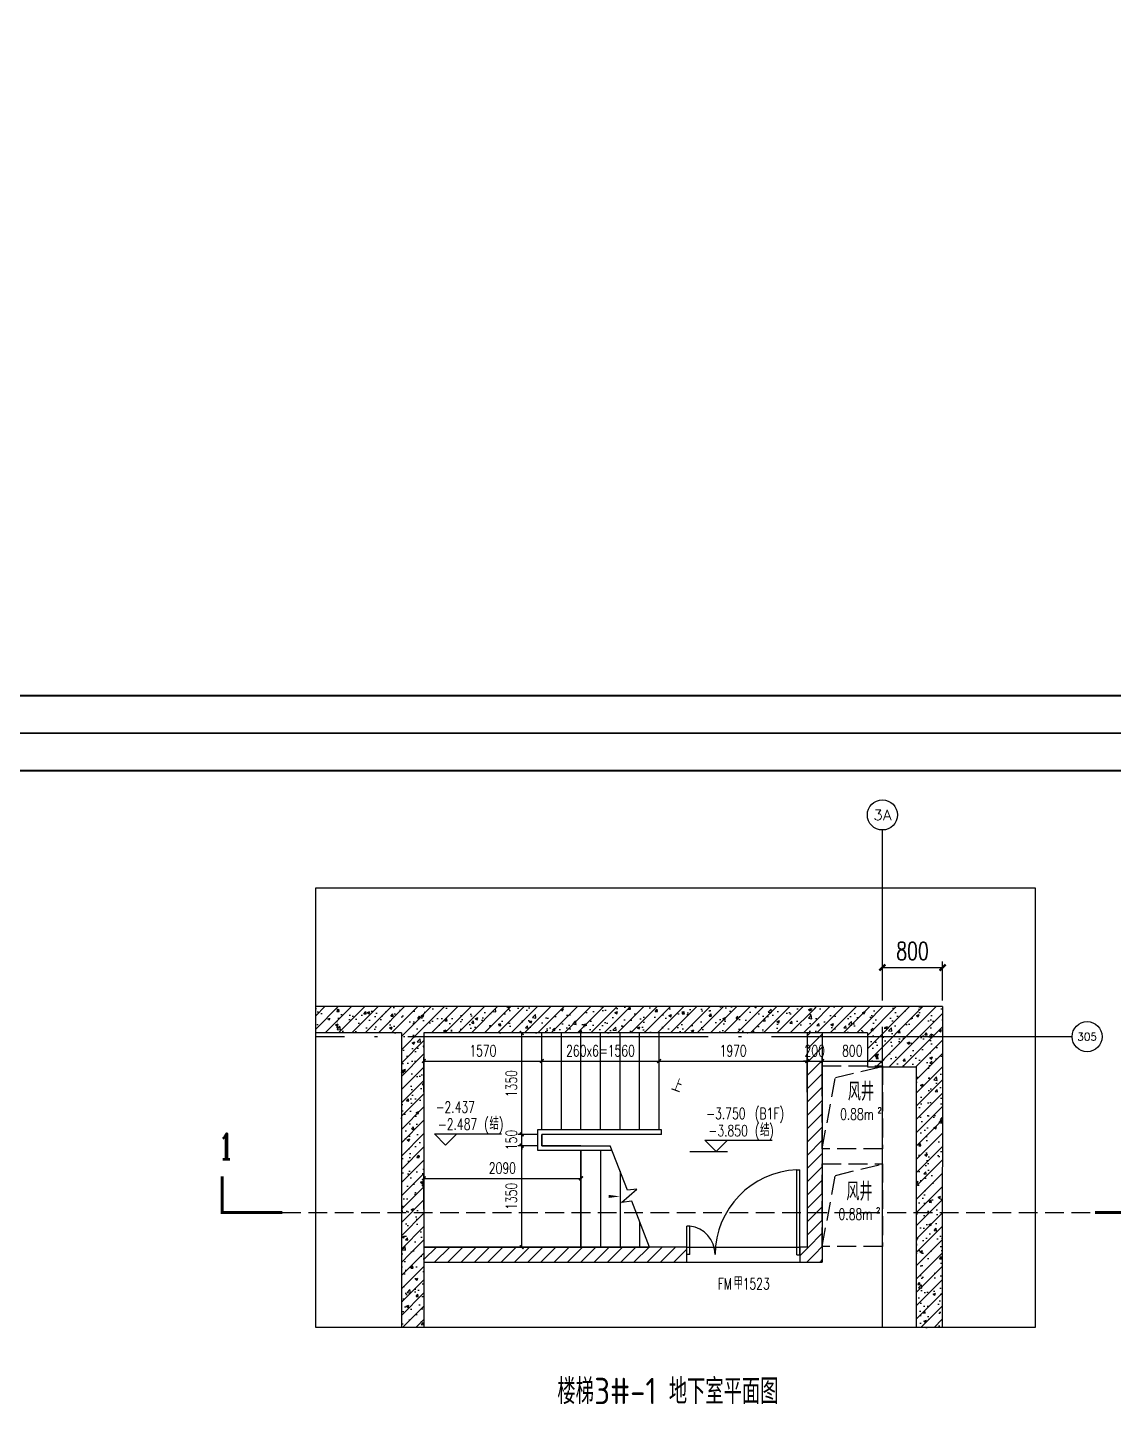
# Model space of a CAD drawing. Extents: x -222544 to -13848, y -31368 to 85559.
# Drawn here: x -35942 to -21496, y -10612 to 7733 of the extents above; entities that cross this region are included whole.
import ezdxf
from ezdxf.enums import TextEntityAlignment as Align
from ezdxf.xclip import XClip

# ---------------------------------------------------------------- set-up
doc = ezdxf.new("R2010")
doc.units = 0
doc.header["$LTSCALE"] = 1000
doc.header["$MEASUREMENT"] = 0
doc.header["$XCLIPFRAME"] = 0
for name, pattern in [('10平面$0$DASH', [0.35, 0.25, -0.1]), ('10平面$0$DOTE', [2.42, 2, -0.2, 0.02, -0.2]), ('DASH', [0.35, 0.25, -0.1]), ('DOTE', [2.42, 2, -0.2, 0.02, -0.2])]:
    doc.linetypes.add(name, pattern=pattern)
doc.layers.get('Defpoints').update_dxf_attribs({"color": 210})
for name, color, linetype in [('0-cxFrame', 155, 'Continuous'), ('10平面$0$A-AXIS-DOTE', 14, '10平面$0$DOTE'), ('10平面$0$A-AXIS-DP', 126, 'Continuous'), ('10平面$0$A-HATCH-2', 251, 'Continuous'), ('10平面$0$A-LIN-V', 9, 'Continuous'), ('10平面$0$A-WINDOW', 140, 'Continuous'), ('10平面$0$A-云线（根据审图意见修改）', 4, 'Continuous'), ('10平面$0$AS-WALL', 40, 'Continuous'), ('10平面$0$AS-结构边线层', 200, 'Continuous'), ('10平面$0$DIM_SYMB', 3, 'Continuous'), ('10平面$0$PUB_HATCH', 8, 'Continuous'), ('A-AXIS-D', 1, 'Continuous'), ('A-AXIS-DOTE', 14, 'DOTE'), ('A-AXIS-DP', 126, 'Continuous'), ('A-LIN-Dot', 163, 'DASH'), ('A-STAIR', 150, 'Continuous'), ('A-WINDOW', 140, 'Continuous'), ('AS-COLN', 6, 'Continuous'), ('AS-WALL', 40, 'Continuous'), ('DIM_ELEV', 3, 'Continuous'), ('DIM_SYMB', 3, 'Continuous'), ('PUB_HATCH', 8, 'Continuous'), ('PUB_TEXT', 7, 'Continuous'), ('建-墙-填充', 8, 'Continuous'), ('建-房间', 7, 'Continuous'), ('建-文字', 7, 'Continuous'), ('建-箭头', 3, 'Continuous'), ('建-门', 4, 'Continuous'), ('建-门窗编号', 7, 'Continuous')]:
    doc.layers.add(name, color=color, linetype=linetype)
doc.layers.add('0-cxText', color=131, linetype='Continuous', lineweight=25)
doc.styles.add('_TCH_AXIS', font='COMPLEX', dxfattribs={"bigfont": 'GBCBIG'})
doc.styles.add('_TCH_DIM', font='SIMPLEX', dxfattribs={"bigfont": 'GBCBIG'})
doc.styles.add('_TCH_DIM_T3', font='SIMPLEX', dxfattribs={"width": 0.705882, "bigfont": 'GBCBIG'})
doc.styles.add('_TCH_LABEL', font='COMPLEX', dxfattribs={"bigfont": 'GBCBIG'})
doc.styles.add('A-AREA', font='SIMPLEX', dxfattribs={"bigfont": 'GBCBIG'})
doc.styles.add('A-STANDARD', font='SIMPLEX', dxfattribs={"bigfont": 'GBCBIG'})
doc.styles.add('A-WIN-LABEL', font='SIMPLEX', dxfattribs={"bigfont": 'GBCBIG'})
doc.styles.add('cx_tuming', font='')
doc.styles.add('cx_tuqian1', font='')
doc.styles.get("Standard").update_dxf_attribs({"font": 'gbenor.shx', "bigfont": 'gbcbig.shx'})
doc.styles.add('黑体', font='', dxfattribs={"height": 12})
doc.styles.get('cx_tuming').set_extended_font_data('SimHei')
doc.styles.get('cx_tuqian1').set_extended_font_data('SimSun')
doc.styles.get('黑体').set_extended_font_data('SimHei')
doc.dimstyles.new('_TCH_ARCH&&50', dxfattribs={"dimtxt": 148.75, "dimasz": 50, "dimexe": 50, "dimexo": 50, "dimgap": 63.125, "dimtad": 1, "dimdec": 0, "dimzin": 0, "dimdsep": 46, "dimtxsty": '_TCH_DIM_T3', "dimblk": 'ARCHTICK', "dimcen": 0.09, "dimclrt": 7, "dimazin": 2, "dimtfac": 1, "dimtdec": 0, "dimtix": 1, "dimtmove": 2, "dimatfit": 3, "dimfxl": 0, "dimtolj": 1, "dimtzin": 0, "dimarcsym": 0})
doc.dimstyles.new('_TCH_ARCH&&80', dxfattribs={"dimtxt": 238, "dimasz": 80, "dimexe": 80, "dimexo": 80, "dimgap": 101, "dimtad": 1, "dimdec": 0, "dimzin": 0, "dimdsep": 46, "dimtxsty": '_TCH_DIM_T3', "dimblk": 'ARCHTICK', "dimcen": 0.09, "dimclrt": 7, "dimazin": 2, "dimtfac": 1, "dimtdec": 0, "dimtix": 1, "dimtmove": 2, "dimatfit": 3, "dimfxl": 0, "dimtolj": 1, "dimtzin": 0, "dimarcsym": 0})
pattern_1 = [(45, (0, 0), (-88.38835, 88.38835), []), (50, (0, 0), (358.63, -31.376), [37.5, -412.5]), (355, (0, 0), (-69.3757, 376.096), [30, -330]), (100.4514, (29.9, -2.6), (289.2547, 344.7198), [31.87, -350.571]), (46.1842, (0, 100), (533.6205, -82.7595), [56.25, -618.75]), (96.6356, (44.47, 93.1), (467.331, 487.059), [47.805, -525.8565]), (351.1842, (0, 100), (467.331, 487.059), [45, -495]), (21, (50, 75), (298.4535, -201.3094), [37.5, -412.5]), (326, (50, 75), (121.6577, 362.575), [30, -330]), (71.4514, (74.87, 58.22), (420.1113, 161.2652), [31.87, -350.571]), (37.5, (0, 0), (6.07993, 166.44693), [0, -326, 0, -335, 0, -331.25]), (7.5, (0, 0), (131.5348, 197.2059), [0, -191, 0, -318.5, 0, -126.25]), (327.5, (-111.5, 0), (266.9112, -11.27744), [0, -125, 0, -390, 0, -517.5]), (317.5, (-161.5, 0), (291.5931, 50.0525), [0, -162.5, 0, -259, 0, -367.5])]
pattern_2 = [(45, (0, 89.76), (-88.3884, 88.3884), [])]

# ---------------------------------------------------------------- blocks, each defined once
blk = doc.blocks.new('10平面$0$dote')
at = {"layer": '10平面$0$A-AXIS-DOTE'}
for p, q in [((-6217.8, -68993.9), (-6217.8, 36662.3)), ((91882.2, -264080), (91882.2, 36662.3)), ((76882.2, -68810), (76882.2, 36400))]:
    blk.add_line(p, q, dxfattribs=at)
at = {"layer": '10平面$0$A-AXIS-DOTE', "ltscale": 2}
blk.add_line((98696.4, -184100), (-97273.6, -184100), dxfattribs=at)
blk = doc.blocks.new('10平面$0$43243')
at = {"layer": '10平面$0$AS-结构边线层'}
for points in [[(-143954, 832220), (-143954, 741420), (-143154, 741420), (-143154, 741720), (-140454, 741720), (-140454, 741420), (-128354, 741420)], [(-263994, 621290), (-277514, 621290), (-277514, 621120), (-279354, 621120), (-279354, 620570), (-281454, 620570), (-281454, 621120), (-295987, 621120), (-313454, 567286)]]:
    blk.add_lwpolyline(points, dxfattribs=at)
blk = doc.blocks.new('10平面$0$3243243')
at = {"layer": '10平面$0$A-HATCH-2', "linetype": '10平面$0$DASH'}
for p, q in [((-226604.2, 741520), (-226604.2, 832220)), ((-226104.2, 741520), (-226104.2, 832220)), ((-145304.2, 741520), (-145304.2, 822870))]:
    blk.add_line(p, q, dxfattribs=at)
blk = doc.blocks.new('10平面$0$4324324')
at = {"layer": '10平面$0$A-HATCH-2', "linetype": '10平面$0$DASH'}
for p, q in [((-294754.2, 620270), (-135554.2, 620270)), ((-294754.2, 619770), (-135554.2, 619770))]:
    blk.add_line(p, q, dxfattribs=at)
blk = doc.blocks.new('10平面$0$34242343243')
at = {"layer": '10平面$0$A-LIN-V'}
for p, q in [((-281908, 621070), (-294754, 621070)), ((-281908, 620870), (-294754, 620870))]:
    blk.add_line(p, q, dxfattribs=at)
blk = doc.blocks.new('10平面$0$2343243')
at = {"layer": '10平面$0$A-云线（根据审图意见修改）', "color": 1, "ltscale": 500}
blk.add_lwpolyline([(-265623, 705107), (-178051, 972846), (-230714, 804820)], dxfattribs=at)
blk = doc.blocks.new('10平面')
at = {"layer": '10平面$0$PUB_HATCH'}
h = blk.add_hatch(dxfattribs=at)
h.set_pattern_fill('多孔材料', color=256, scale=30, style=0)
h.set_pattern_definition([(45, (60, 0), (-60.000061, 60.000061), []), (135, (60, 0), (-60.000061, -60.000061), [])])
h.paths.add_polyline_path([(-281154.2, 621420.1), (-295104.2, 621420.1), (-295104.2, 621120.1), (-281454.2, 621120.1)])
at = {"layer": '10平面$0$AS-WALL'}
for p, q in [((-281154.2, 621420.1), (-295104.2, 621420.1)), ((-295104.2, 621120.1), (-281454.2, 621120.1))]:
    blk.add_line(p, q, dxfattribs=at)
at = {"layer": '10平面$0$A-AXIS-DP'}
for name in ['10平面$0$2343243', '10平面$0$3243243']:
    blk.add_blockref(name, (0, 0), dxfattribs=at)
at = {"layer": '10平面$0$A-WINDOW'}
for name in ['10平面$0$43243', '10平面$0$4324324']:
    blk.add_blockref(name, (0, 0), dxfattribs=at)
at = {"layer": '10平面$0$AS-WALL'}
blk.add_blockref('10平面$0$dote', (-220736.4, 804820), dxfattribs=at)
at = {"layer": '10平面$0$DIM_SYMB'}
blk.add_blockref('10平面$0$34242343243', (0, 0), dxfattribs=at)
blk = doc.blocks.new('TK22.A1 L(Dragon)')
at = {"layer": '0-cxFrame', "color": 7, "const_width": 0.5}
blk.add_lwpolyline([(0, 0), (-841, 0), (-841, 594), (0, 594)], close=True, dxfattribs=at)
at = {"layer": '0-cxFrame', "const_width": 0.5}
blk.add_lwpolyline([(-80, 10), (-821, 10), (-821, 584), (-80, 584)], close=True, dxfattribs=at)
at = {"style": '黑体', "flags": 4}
blk.add_attdef('图幅', text='', height=3.3, dxfattribs=at).set_placement((-40, 3), align=Align.RIGHT)
at = {"layer": '0-cxText', "flags": 4}
for tag, height, style, p in [('建设单位', 3.5, 'cx_tuming', (-45, 240)), ('项目名称', 3.5, 'cx_tuming', (-45, 210)), ('子项名称', 3.5, 'cx_tuming', (-45, 180)), ('工程编号', 3.3, 'cx_tuqian1', (-35, 165)), ('图名1', 3.5, 'cx_tuming', (-45, 87)), ('图名2', 3.5, 'cx_tuming', (-45, 79)), ('图名3', 3.5, 'cx_tuming', (-45, 71)), ('出图日期', 3.3, 'cx_tuqian1', (-39, 60)), ('专业', 3.3, 'cx_tuqian1', (-55, 52)), ('图号', 3.3, 'cx_tuqian1', (-55, 44)), ('版次', 3.3, 'cx_tuqian1', (-20, 44))]:
    blk.add_attdef(tag, text='', height=height, dxfattribs=dict(at, style=style)).set_placement(p, align=Align.MIDDLE)
at = {"layer": 'Defpoints', "color": 6, "flags": 4}
for tag, height, style, p in [('tufu', 3.3, '黑体', (-12, 12)), ('dwfname', 4, 'cx_tuqian1', (-80, 3))]:
    blk.add_attdef(tag, text='', height=height, dxfattribs=dict(at, style=style)).set_placement(p, align=Align.RIGHT)
blk = doc.blocks.new('_ArchTick')
at = {"color": 0, "linetype": 'ByBlock', "const_width": 0.4}
blk.add_lwpolyline([(-0.5, -0.5), (0.5, 0.5)], dxfattribs=at)
blk = doc.blocks.new('*D517')
at = {"layer": 'A-AXIS-DP', "color": 0, "lineweight": -2, "transparency": 16777216}
for p, q in [((-29150, -7143), (-29418, -7143)), ((-29368, -8493), (-29368, -7143)), ((-29150, -8493), (-29418, -8493))]:
    blk.add_line(p, q, dxfattribs=at)
at = {"layer": 'Defpoints', "color": 0, "transparency": 16777216}
for p in [(-29368, -7143), (-29100, -7143), (-29100, -8493)]:
    blk.add_point(p, dxfattribs=at)
at = {"layer": 'A-AXIS-DP', "color": 0, "lineweight": -2, "transparency": 16777216, "xscale": 50, "yscale": 50, "zscale": 50}
for p, rotation in [((-29368, -7143), 90), ((-29368, -8493), 270)]:
    blk.add_blockref('_ArchTick', p, dxfattribs=dict(at, rotation=rotation))
at = {"layer": 'A-AXIS-DP', "color": 7, "transparency": 16777216, "insert": (-29506, -7818), "char_height": 148.8, "attachment_point": 5, "rotation": 90, "style": '_TCH_DIM_T3'}
blk.add_mtext('\\A1;1350', dxfattribs=at)
blk = doc.blocks.new('*D518')
at = {"layer": 'A-AXIS-DP', "color": 0, "lineweight": -2, "transparency": 16777216}
for p, q in [((-29368, -6993), (-29368, -6943)), ((-29150, -6993), (-29418, -6993)), ((-29150, -7143), (-29418, -7143)), ((-29368, -7143), (-29368, -6993)), ((-29368, -7143), (-29368, -7193))]:
    blk.add_line(p, q, dxfattribs=at)
at = {"layer": 'Defpoints', "color": 0, "transparency": 16777216}
for p in [(-29368, -6993), (-29100, -6993), (-29100, -7143)]:
    blk.add_point(p, dxfattribs=at)
at = {"layer": 'A-AXIS-DP', "color": 0, "lineweight": -2, "transparency": 16777216, "xscale": 50, "yscale": 50, "zscale": 50}
for p, rotation in [((-29368, -6993), 270), ((-29368, -7143), 90)]:
    blk.add_blockref('_ArchTick', p, dxfattribs=dict(at, rotation=rotation))
at = {"layer": 'A-AXIS-DP', "color": 7, "transparency": 16777216, "insert": (-29506, -7068), "char_height": 148.8, "attachment_point": 5, "rotation": 90, "style": '_TCH_DIM_T3'}
blk.add_mtext('\\A1;150', dxfattribs=at)
blk = doc.blocks.new('*D519')
at = {"layer": 'A-AXIS-DP', "color": 0, "lineweight": -2, "transparency": 16777216}
for p, q in [((-29150, -5643), (-29418, -5643)), ((-29368, -6993), (-29368, -5643)), ((-29150, -6993), (-29418, -6993))]:
    blk.add_line(p, q, dxfattribs=at)
at = {"layer": 'Defpoints', "color": 0, "transparency": 16777216}
for p in [(-29368, -5643), (-29100, -5643), (-29100, -6993)]:
    blk.add_point(p, dxfattribs=at)
at = {"layer": 'A-AXIS-DP', "color": 0, "lineweight": -2, "transparency": 16777216, "xscale": 50, "yscale": 50, "zscale": 50}
for p, rotation in [((-29368, -5643), 90), ((-29368, -6993), 270)]:
    blk.add_blockref('_ArchTick', p, dxfattribs=dict(at, rotation=rotation))
at = {"layer": 'A-AXIS-DP', "color": 7, "transparency": 16777216, "insert": (-29506, -6318), "char_height": 148.8, "attachment_point": 5, "rotation": 90, "style": '_TCH_DIM_T3'}
blk.add_mtext('\\A1;1350', dxfattribs=at)
blk = doc.blocks.new('*D528')
at = {"layer": 'A-AXIS-DP', "color": 0, "lineweight": -2, "transparency": 16777216}
for p, q in [((-30670, -7991), (-30670, -7528)), ((-30670, -7578), (-28580, -7578)), ((-28580, -7991), (-28580, -7528))]:
    blk.add_line(p, q, dxfattribs=at)
at = {"layer": 'Defpoints', "color": 0, "transparency": 16777216}
for p in [(-28580, -7578), (-30670, -8041), (-28580, -8041)]:
    blk.add_point(p, dxfattribs=at)
at = {"layer": 'A-AXIS-DP', "color": 0, "lineweight": -2, "transparency": 16777216, "xscale": 50, "yscale": 50, "zscale": 50, "rotation": 180}
blk.add_blockref('_ArchTick', (-30670, -7578), dxfattribs=at)
at = {"layer": 'A-AXIS-DP', "color": 0, "lineweight": -2, "transparency": 16777216, "xscale": 50, "yscale": 50, "zscale": 50}
blk.add_blockref('_ArchTick', (-28580, -7578), dxfattribs=at)
at = {"layer": 'A-AXIS-DP', "color": 7, "transparency": 16777216, "insert": (-29625, -7441), "char_height": 148.8, "attachment_point": 5, "style": '_TCH_DIM_T3'}
blk.add_mtext('\\A1;2090', dxfattribs=at)
blk = doc.blocks.new('*D529')
at = {"layer": 'A-AXIS-DP', "color": 0, "lineweight": -2, "transparency": 16777216}
for p, q in [((-25370, -6430), (-25370, -5967)), ((-25370, -6017), (-24570, -6017)), ((-24570, -6430), (-24570, -5967))]:
    blk.add_line(p, q, dxfattribs=at)
at = {"layer": 'Defpoints', "color": 0, "transparency": 16777216}
for p in [(-24570, -6017), (-25370, -6480), (-24570, -6480)]:
    blk.add_point(p, dxfattribs=at)
at = {"layer": 'A-AXIS-DP', "color": 0, "lineweight": -2, "transparency": 16777216, "xscale": 50, "yscale": 50, "zscale": 50, "rotation": 180}
blk.add_blockref('_ArchTick', (-25370, -6017), dxfattribs=at)
at = {"layer": 'A-AXIS-DP', "color": 0, "lineweight": -2, "transparency": 16777216, "xscale": 50, "yscale": 50, "zscale": 50}
blk.add_blockref('_ArchTick', (-24570, -6017), dxfattribs=at)
at = {"layer": 'A-AXIS-DP', "color": 7, "transparency": 16777216, "insert": (-24970, -5880), "char_height": 148.8, "attachment_point": 5, "style": '_TCH_DIM_T3'}
blk.add_mtext('\\A1;800', dxfattribs=at)
blk = doc.blocks.new('*D530')
at = {"layer": 'A-AXIS-DP', "color": 0, "lineweight": -2, "transparency": 16777216}
for p, q in [((-25570, -6017), (-25620, -6017)), ((-25570, -6430), (-25570, -5967)), ((-25570, -6017), (-25370, -6017)), ((-25370, -6430), (-25370, -5967)), ((-25370, -6017), (-25320, -6017))]:
    blk.add_line(p, q, dxfattribs=at)
at = {"layer": 'Defpoints', "color": 0, "transparency": 16777216}
for p in [(-25370, -6017), (-25570, -6480), (-25370, -6480)]:
    blk.add_point(p, dxfattribs=at)
at = {"layer": 'A-AXIS-DP', "color": 0, "lineweight": -2, "transparency": 16777216, "xscale": 50, "yscale": 50, "zscale": 50}
blk.add_blockref('_ArchTick', (-25570, -6017), dxfattribs=at)
at = {"layer": 'A-AXIS-DP', "color": 0, "lineweight": -2, "transparency": 16777216, "xscale": 50, "yscale": 50, "zscale": 50, "rotation": 180}
blk.add_blockref('_ArchTick', (-25370, -6017), dxfattribs=at)
at = {"layer": 'A-AXIS-DP', "color": 7, "transparency": 16777216, "insert": (-25470, -5880), "char_height": 148.8, "attachment_point": 5, "style": '_TCH_DIM_T3'}
blk.add_mtext('\\A1;200', dxfattribs=at)
blk = doc.blocks.new('*D531')
at = {"layer": 'A-AXIS-DP', "color": 0, "lineweight": -2, "transparency": 16777216}
for p, q in [((-27540, -6430), (-27540, -5967)), ((-27540, -6017), (-25570, -6017)), ((-25570, -6430), (-25570, -5967))]:
    blk.add_line(p, q, dxfattribs=at)
at = {"layer": 'Defpoints', "color": 0, "transparency": 16777216}
for p in [(-25570, -6017), (-27540, -6480), (-25570, -6480)]:
    blk.add_point(p, dxfattribs=at)
at = {"layer": 'A-AXIS-DP', "color": 0, "lineweight": -2, "transparency": 16777216, "xscale": 50, "yscale": 50, "zscale": 50, "rotation": 180}
blk.add_blockref('_ArchTick', (-27540, -6017), dxfattribs=at)
at = {"layer": 'A-AXIS-DP', "color": 0, "lineweight": -2, "transparency": 16777216, "xscale": 50, "yscale": 50, "zscale": 50}
blk.add_blockref('_ArchTick', (-25570, -6017), dxfattribs=at)
at = {"layer": 'A-AXIS-DP', "color": 7, "transparency": 16777216, "insert": (-26555, -5880), "char_height": 148.8, "attachment_point": 5, "style": '_TCH_DIM_T3'}
blk.add_mtext('\\A1;1970', dxfattribs=at)
blk = doc.blocks.new('*D532')
at = {"layer": 'A-AXIS-DP', "color": 0, "lineweight": -2, "transparency": 16777216}
for p, q in [((-29100, -6430), (-29100, -5967)), ((-29100, -6017), (-27540, -6017)), ((-27540, -6430), (-27540, -5967))]:
    blk.add_line(p, q, dxfattribs=at)
at = {"layer": 'Defpoints', "color": 0, "transparency": 16777216}
for p in [(-27540, -6017), (-29100, -6480), (-27540, -6480)]:
    blk.add_point(p, dxfattribs=at)
at = {"layer": 'A-AXIS-DP', "color": 0, "lineweight": -2, "transparency": 16777216, "xscale": 50, "yscale": 50, "zscale": 50, "rotation": 180}
blk.add_blockref('_ArchTick', (-29100, -6017), dxfattribs=at)
at = {"layer": 'A-AXIS-DP', "color": 0, "lineweight": -2, "transparency": 16777216, "xscale": 50, "yscale": 50, "zscale": 50}
blk.add_blockref('_ArchTick', (-27540, -6017), dxfattribs=at)
at = {"layer": 'A-AXIS-DP', "color": 7, "transparency": 16777216, "insert": (-28320, -5880), "char_height": 148.75, "attachment_point": 5, "style": '_TCH_DIM_T3'}
blk.add_mtext('\\A1;260x6=1560', dxfattribs=at)
blk = doc.blocks.new('*D533')
at = {"layer": 'A-AXIS-DP', "color": 0, "lineweight": -2, "transparency": 16777216}
for p, q in [((-30670, -6430), (-30670, -5967)), ((-30670, -6017), (-29100, -6017)), ((-29100, -6430), (-29100, -5967))]:
    blk.add_line(p, q, dxfattribs=at)
at = {"layer": 'Defpoints', "color": 0, "transparency": 16777216}
for p in [(-29100, -6017), (-30670, -6480), (-29100, -6480)]:
    blk.add_point(p, dxfattribs=at)
at = {"layer": 'A-AXIS-DP', "color": 0, "lineweight": -2, "transparency": 16777216, "xscale": 50, "yscale": 50, "zscale": 50, "rotation": 180}
blk.add_blockref('_ArchTick', (-30670, -6017), dxfattribs=at)
at = {"layer": 'A-AXIS-DP', "color": 0, "lineweight": -2, "transparency": 16777216, "xscale": 50, "yscale": 50, "zscale": 50}
blk.add_blockref('_ArchTick', (-29100, -6017), dxfattribs=at)
at = {"layer": 'A-AXIS-DP', "color": 7, "transparency": 16777216, "insert": (-29885, -5880), "char_height": 148.8, "attachment_point": 5, "style": '_TCH_DIM_T3'}
blk.add_mtext('\\A1;1570', dxfattribs=at)
blk = doc.blocks.new('*D554')
at = {"layer": 'A-WINDOW', "color": 0, "lineweight": -2, "transparency": 16777216}
for p, q in [((-24569, -5213), (-24569, -4692)), ((-23769, -5213), (-23769, -4693)), ((-24569, -4772), (-23769, -4773))]:
    blk.add_line(p, q, dxfattribs=at)
at = {"layer": 'Defpoints', "color": 0, "transparency": 16777216}
for p in [(-23769, -4773), (-24570, -5293), (-23770, -5293)]:
    blk.add_point(p, dxfattribs=at)
at = {"layer": 'A-WINDOW', "color": 0, "lineweight": -2, "transparency": 16777216, "xscale": 80, "yscale": 80, "zscale": 80}
for p, rotation in [((-24569, -4772), 179.9638238269848), ((-23769, -4773), 359.9638238269848)]:
    blk.add_blockref('_ArchTick', p, dxfattribs=dict(at, rotation=rotation))
at = {"layer": 'A-WINDOW', "color": 7, "transparency": 16777216, "insert": (-24169, -4553), "char_height": 238, "attachment_point": 5, "rotation": 359.9638, "style": '_TCH_DIM_T3'}
blk.add_mtext('\\A1;800', dxfattribs=at)
blk = doc.blocks.new('DOOR2DLIB$SYSLIB$00000123')
at = {"color": 0}
for p, q in [((0.475, -0.001), (0.475, 0.752)), ((0.475, 0.752), (0.5, 0.752)), ((0.5, -0.001), (0.5, 0.752)), ((-0.5, 0), (-0.5, 0.252)), ((-0.475, 0.252), (-0.5, 0.252)), ((-0.475, 0), (-0.475, 0.252)), ((-0.475, 0), (-0.5, 0)), ((0.475, -0.001), (0.5, -0.001))]:
    blk.add_line(p, q, dxfattribs=at)
for centre, radius, start, end in [((0.505, -0.002), 0.755, 92.2493, 179.7238), ((-0.501, 0.003), 0.251, 359.7899, 84.0974)]:
    blk.add_arc(centre, radius, start, end, dxfattribs=at)

msp = doc.modelspace()

# ---------------------------------------------------------------- hatches: boundary and pattern name
at = {"layer": 'PUB_HATCH'}
h = msp.add_hatch(dxfattribs=at)
h.set_pattern_fill('钢筋混凝土', color=256, scale=50, style=0)
h.set_pattern_definition(pattern_1)
h.paths.add_polyline_path([(-24769.5, -6092.9), (-23969.5, -6092.9), (-23969.5, -5292.9), (-24769.5, -5292.9)])
at = {"layer": '建-墙-填充'}
h = msp.add_hatch(dxfattribs=at)
h.set_pattern_fill('钢筋混凝土', color=256, scale=50, style=0)
h.set_pattern_definition(pattern_1)
h.paths.add_polyline_path([(-30819.5, -5467.9), (-30819.5, -5293), (-32107.6, -5293), (-32107.6, -5643), (-30969.5, -5643)])
h = msp.add_hatch(dxfattribs=at)
h.set_pattern_fill('钢筋混凝土', color=256, scale=50, style=0)
h.set_pattern_definition(pattern_1)
h.paths.add_polyline_path([(-25469.5, -5642.9), (-25469.5, -5292.9), (-30819.5, -5292.9), (-30819.5, -5467.9), (-30669.5, -5642.9)])
h = msp.add_hatch(dxfattribs=at)
h.set_pattern_fill('钢筋混凝土', color=256, scale=50, style=0)
h.set_pattern_definition(pattern_1)
h.paths.add_polyline_path([(-24769.5, -5642.9), (-24769.5, -5292.9), (-25469.5, -5292.9), (-25469.5, -5642.9)])
h = msp.add_hatch(dxfattribs=at)
h.set_pattern_fill('钢筋混凝土', color=256, scale=50, style=0)
h.set_pattern_definition(pattern_1)
h.paths.add_polyline_path([(-23969.5, -5293), (-23969.5, -6092.9), (-24120, -6092.9), (-24122.2, -9562.8), (-23772.2, -9563), (-23769.5, -5293.1)])
h = msp.add_hatch(dxfattribs=at)
h.set_pattern_fill('钢筋混凝土', color=256, scale=50, style=0)
h.set_pattern_definition(pattern_1)
h.paths.add_polyline_path([(-30819.5, -5467.9), (-30969.5, -5643), (-30969.5, -8582.9), (-30669.5, -8582.9), (-30669.5, -5642.9)])
h = msp.add_hatch(dxfattribs=at)
h.set_pattern_fill('普通砖', color=256, scale=50, style=0)
h.set_pattern_definition(pattern_2)
h.paths.add_polyline_path([(-25369.5, -5642.9), (-25569.5, -5642.9), (-25569.5, -8492.9), (-25369.5, -8692.9)])
h = msp.add_hatch(dxfattribs=at)
h.set_pattern_fill('钢筋混凝土', color=256, scale=50, style=0)
h.set_pattern_definition(pattern_1)
h.paths.add_polyline_path([(-30669.5, -8582.9), (-30969.5, -8582.9), (-30969.5, -9562.9), (-30669.5, -9562.9)])
h = msp.add_hatch(dxfattribs=at)
h.set_pattern_fill('普通砖', color=256, scale=50, style=0)
h.set_pattern_definition(pattern_2)
h.paths.add_polyline_path([(-30669.5, -8692.9), (-27169.5, -8692.9), (-27169.5, -8492.9), (-30669.5, -8492.9)])
h = msp.add_hatch(dxfattribs=at)
h.set_pattern_fill('普通砖', color=256, scale=50, style=0)
h.set_pattern_definition(pattern_2)
h.paths.add_polyline_path([(-25569.5, -8492.9), (-25669.5, -8492.9), (-25669.5, -8692.9), (-25369.5, -8692.9)])

# ---------------------------------------------------------------- linework, layer by layer
at = {"layer": 'A-AXIS-D'}
for centre in [(-24569.5, -2742.9), (-21845.3, -5692.9)]:
    msp.add_circle(centre, 200, dxfattribs=at)
at = {"layer": 'A-AXIS-DOTE', "ltscale": 2}
msp.add_line((-22045.3, -5692.9), (-32107.6, -5692.9), dxfattribs=at)
msp.add_lwpolyline([(-24569.5, -9562.9), (-24569.5, -2942.9)], dxfattribs=at)
at = {"layer": 'A-LIN-Dot'}
for points in [[(-25369.5, -6082.9), (-24569.5, -6082.9), (-24569.5, -7182.9), (-25369.5, -7182.9)], [(-25369.5, -7382.9), (-24569.5, -7382.9), (-24569.5, -8482.9), (-25369.5, -8482.9)]]:
    msp.add_lwpolyline(points, close=True, dxfattribs=at)
for points in [[(-25369.5, -7182.9), (-25195.3, -6237.9), (-24569.5, -6087.9)], [(-25369.5, -8482.9), (-25195.3, -7537.9), (-24569.5, -7387.9)]]:
    msp.add_lwpolyline(points, dxfattribs=at)
at = {"layer": 'A-STAIR'}
for p, q in [((-29099.5, -5643), (-30669.5, -5643)), ((-30669.5, -5643), (-30669.5, -8493)), ((-27539.5, -5643), (-29099.5, -5643)), ((-29099.5, -6933), (-29099.5, -5643)), ((-29099.5, -6933), (-29099.5, -5643)), ((-28839.5, -6933), (-28839.5, -5643)), ((-28579.5, -6933), (-28579.5, -5643)), ((-28319.5, -6933), (-28319.5, -5643)), ((-28059.5, -6933), (-28059.5, -5643)), ((-27799.5, -6933), (-27799.5, -5643)), ((-27539.5, -6933), (-27539.5, -5643)), ((-27509.5, -6933), (-29159.5, -6933)), ((-29159.5, -6933), (-29159.5, -7203)), ((-27509.5, -6993), (-27509.5, -6933)), ((-27539.5, -6993), (-29099.5, -6993)), ((-27509.5, -6993), (-29099.5, -6993)), ((-29099.5, -6993), (-29099.5, -7143)), ((-29099.5, -7143), (-29099.5, -6993)), ((-29099.5, -7143), (-28189.5, -7143)), ((-28579.5, -7143), (-29099.5, -7143)), ((-28579.5, -7143), (-28189.5, -7143)), ((-27961.8, -7734.2), (-28189.5, -7143)), ((-29159.5, -7203), (-28166.4, -7203)), ((-28579.5, -7203), (-28579.5, -8493)), ((-28579.5, -8493), (-28579.5, -7203)), ((-28319.5, -7203), (-28319.5, -8493)), ((-28059.5, -7480.5), (-28059.5, -8493)), ((-28038.6, -7897.5), (-27835.8, -7720.8)), ((-27904.4, -7883.2), (-28038.6, -7897.5)), ((-27835.8, -7720.8), (-27961.8, -7734.2)), ((-27669.5, -8493), (-27904.4, -7883.2)), ((-27799.5, -8155.5), (-27799.5, -8493)), ((-30669.5, -8493), (-28579.5, -8493)), ((-28579.5, -8493), (-27669.5, -8493))]:
    msp.add_line(p, q, dxfattribs=at)
at = {"layer": 'AS-COLN'}
for p, q in [((-30819.5, -5293), (-32107.6, -5293)), ((-32107.6, -5643), (-32107.6, -5293)), ((-25469.5, -5292.9), (-30819.5, -5292.9)), ((-24769.5, -5292.9), (-25469.5, -5292.9)), ((-23769.5, -5293.1), (-23969.5, -5293)), ((-23769.5, -5293.1), (-23772.2, -9563)), ((-30969.5, -5643), (-32107.6, -5643)), ((-30969.5, -5643), (-30969.5, -8582.9)), ((-30669.5, -5642.9), (-30669.5, -8582.9)), ((-25469.5, -5642.9), (-30669.5, -5642.9)), ((-24769.5, -5642.9), (-25469.5, -5642.9)), ((-24120, -6092.9), (-24122.2, -9562.8)), ((-30969.5, -8582.9), (-30969.5, -9562.9)), ((-30669.5, -8582.9), (-30669.5, -9562.9)), ((-30669.5, -9562.9), (-30969.5, -9562.9)), ((-23772.2, -9563), (-24122.2, -9562.8))]:
    msp.add_line(p, q, dxfattribs=at)
at = {"layer": 'AS-COLN', "color": 2}
for p, q in [((-23969.5, -5292.9), (-24769.5, -5292.9)), ((-23969.5, -5293), (-23969.5, -5292.9)), ((-24769.5, -5642.9), (-24769.5, -6092.9)), ((-24769.5, -6092.9), (-24120, -6092.9))]:
    msp.add_line(p, q, dxfattribs=at)
at = {"layer": 'AS-WALL'}
for p, q in [((-25569.5, -5642.9), (-25569.5, -8492.9)), ((-25369.5, -5642.9), (-25369.5, -8692.9)), ((-27169.5, -8492.9), (-30669.5, -8492.9)), ((-27169.5, -8692.9), (-27169.5, -8492.9)), ((-25569.5, -8492.9), (-25669.5, -8492.9)), ((-25669.5, -8492.9), (-25669.5, -8692.9)), ((-30669.5, -8692.9), (-27169.5, -8692.9)), ((-25669.5, -8692.9), (-25369.5, -8692.9))]:
    msp.add_line(p, q, dxfattribs=at)
at = {"layer": 'DIM_ELEV'}
for p, q in [((-30380, -7134.6), (-30530, -6984.6)), ((-30530, -6984.6), (-29636, -6984.6)), ((-30380, -7134.6), (-30230, -6984.6)), ((-26780, -7220), (-26930, -7070)), ((-26930, -7070), (-26036, -7070)), ((-26780, -7220), (-26630, -7070)), ((-27130, -7220), (-26630, -7220))]:
    msp.add_line(p, q, dxfattribs=at)
at = {"layer": 'DIM_SYMB', "linetype": 'DASH'}
msp.add_line((-32554.9, -8032.9), (-21739.8, -8032.9), dxfattribs=at)
at = {"layer": 'DIM_SYMB'}
msp.add_lwpolyline([(-32107.6, -3712.9), (-22535.3, -3712.9), (-22535.3, -9562.9), (-32107.6, -9562.9)], close=True, dxfattribs=at)
at = {"layer": 'DIM_SYMB', "const_width": 40}
for points in [[(-33354.9, -7552.9), (-33354.9, -8032.9), (-32554.9, -8032.9)], [(-21739.8, -8032.9), (-20939.8, -8032.9), (-20939.8, -7552.9)]]:
    msp.add_lwpolyline(points, dxfattribs=at)
at = {"layer": '建-箭头'}
msp.add_lwpolyline([(-27409.5, -6318, 0, 0, 0), (-29884.5, -6318, 0, 0, 0), (-29884.5, -7818, 0, 0, 0), (-28059.5, -7818, 0, 40, 0), (-28209.5, -7818, 0, 0, 0)], format="xyseb", dxfattribs=at)
at = {"layer": '建-门', "color": 1}
for p, q in [((-27169.5, -8492.9), (-25669.5, -8492.9)), ((-27169.5, -8692.9), (-25669.5, -8692.9))]:
    msp.add_line(p, q, dxfattribs=at)

# ---------------------------------------------------------------- block references
at = {"layer": '0-cxFrame', "xscale": 50, "yscale": 50, "zscale": 50}
for p in [(-13860.5, -1655), (-13860.5, -31355)]:
    msp.add_blockref('TK22.A1 L(Dragon)', p, dxfattribs=at)
at = {"layer": 'A-WINDOW'}
ref = msp.add_blockref('10平面', (118502.6, -737534.9), dxfattribs=at)
XClip(ref).set_block_clipping_path([(-144036.2340896062, 782592.1469346532), (-138332.5876093262, 791797.4927875935)])
ref = msp.add_blockref('10平面', (123458.1, -791602.5), dxfattribs=at)
XClip(ref).set_block_clipping_path([(-149069.4947712686, 822142.4845585017), (-143135.4832539898, 832892.364749553)])
at = {"layer": 'DIM_SYMB'}
ref = msp.add_blockref('10平面', (199076.5, -794617.3), dxfattribs=at)
XClip(ref).set_block_clipping_path([(-232392.0561316109, 827085.1265105864), (-225852.3232791438, 833011.0461944257)])
at = {"layer": '建-门', "color": 1, "xscale": 1500, "yscale": 1500, "zscale": 200}
msp.add_blockref('DOOR2DLIB$SYSLIB$00000123', (-26419.5, -8592.9), dxfattribs=at)

# ---------------------------------------------------------------- texts
at = {"layer": 'PUB_TEXT', "style": '_TCH_AXIS'}
for s, height, p, p2 in [('3A', 138.21, (-24691.3, -2812), (-24447.7, -2812)), ('305', 103.14, (-21975.5, -5744.5), (-21715.2, -5744.5))]:
    msp.add_text(s, height=height, dxfattribs=at).set_placement(p, p2, align=Align.FIT)
at = {"layer": 'PUB_TEXT', "width": 0.705882}
for s, height, style, p in [('-2.437', 148.75, '_TCH_DIM', (-30512.2, -6704.6)), ('-2.487', 148.75, '_TCH_DIM', (-30482.2, -6932.1)), ('(', 148.8, '_TCH_DIM', (-29867.2, -6932.1)), (')', 148.8, '_TCH_DIM', (-29674.3, -6932.1)), ('-3.750', 148.75, '_TCH_DIM', (-26912.2, -6790)), ('(B1F)', 148.75, '_TCH_DIM', (-26267.2, -6790)), ('-3.850', 148.75, '_TCH_DIM', (-26882.2, -7017.5)), ('(', 148.8, '_TCH_DIM', (-26267.2, -7017.5)), (')', 148.8, '_TCH_DIM', (-26074.3, -7017.5)), ('1', 340, '_TCH_LABEL', (-33406.3, -7322.9))]:
    msp.add_text(s, height=height, dxfattribs=dict(at, style=style)).set_placement(p)
at = {"layer": 'PUB_TEXT', "style": '_TCH_DIM'}
for p in [(-29797.2, -6932.1), (-26197.2, -7017.5)]:
    msp.add_text('结', height=168.8, dxfattribs=at).set_placement(p)
at = {"layer": 'PUB_TEXT'}
for s, height, p in [('楼梯', 337.59, (-28894.1, -10581.9)), ('3#-1', 350, (-28402.7, -10581.9)), ('地下室平面图', 337.59, (-27411, -10581.9))]:
    msp.add_text(s, height=height, dxfattribs=at).set_placement(p)
at = {"layer": '建-房间', "style": 'A-AREA'}
for p in [(-25028.9, -6542.9), (-25048.9, -7872.9)]:
    msp.add_text('风井', height=241.13, dxfattribs=at).set_placement(p)
at = {"layer": '建-房间', "style": 'A-AREA', "width": 0.705882}
for s, height, p in [('0.88m', 148.75, (-25132.8, -6798.8)), ('2', 74.4, (-24632.8, -6711.3)), ('0.88m', 148.75, (-25152.8, -8128.8)), ('2', 74.4, (-24652.8, -8041.3))]:
    msp.add_text(s, height=height, dxfattribs=at).set_placement(p)
at = {"layer": '建-文字', "style": 'A-STANDARD'}
msp.add_text('上', height=168.8, rotation=339.92971, dxfattribs=at).set_placement((-27387, -6400.2))
at = {"layer": '建-门窗编号', "color": 1, "style": 'A-WIN-LABEL', "width": 0.705882}
for s, p in [('FM', (-26760.9, -9055.4)), ('1523', (-26428.1, -9055.4))]:
    msp.add_text(s, height=148.75, dxfattribs=at).set_placement(p)
at = {"layer": '建-门窗编号', "color": 1, "style": 'A-WIN-LABEL'}
msp.add_text('甲', height=168.8, dxfattribs=at).set_placement((-26550.9, -9055.4))

# ---------------------------------------------------------------- dimensions: what is measured, and where the dimension line sits
at = {"layer": 'A-AXIS-DP'}
for p1, p2, distance, picture, middle in [((-29099.5, -6993), (-29099.5, -5643), 268.5, '*D519', (-29505.5, -6318)), ((-30669.5, -6480.5), (-29099.5, -6480.5), 463.1, '*D533', (-29884.5, -5879.9)), ((-27539.5, -6480.5), (-25569.5, -6480.5), 463.1, '*D531', (-26554.5, -5879.9)), ((-25569.5, -6480.5), (-25369.5, -6480.5), 463.1, '*D530', (-25469.5, -5879.9)), ((-25369.5, -6480.5), (-24569.5, -6480.5), 463.1, '*D529', (-24969.5, -5879.9)), ((-29099.5, -7143), (-29099.5, -6993), 268.5, '*D518', (-29505.5, -7068)), ((-29099.5, -8493), (-29099.5, -7143), 268.5, '*D517', (-29505.5, -7818)), ((-30669.5, -8041.2), (-28579.5, -8041.2), 463.1, '*D528', (-29624.5, -7440.6))]:
    dim = msp.add_aligned_dim(p1=p1, p2=p2, distance=distance, dimstyle='_TCH_ARCH&&50', dxfattribs=at)
    dim.commit()
    dim.dimension.update_dxf_attribs({"geometry": picture, "text_midpoint": middle})
dim = msp.add_aligned_dim(p1=(-29099.5, -6480.5), p2=(-27539.5, -6480.5), distance=463.1, text='260x6=1560', dimstyle='_TCH_ARCH&&50', dxfattribs=at)
dim.commit()
dim.dimension.update_dxf_attribs({"geometry": '*D532', "text_midpoint": (-28319.5, -5879.9)})
at = {"layer": 'A-WINDOW'}
dim = msp.add_aligned_dim(p1=(-24569.5, -5293), p2=(-23769.5, -5293.5), distance=520.6, dimstyle='_TCH_ARCH&&80', dxfattribs=at)
dim.commit()
dim.dimension.update_dxf_attribs({"geometry": '*D554', "text_midpoint": (-24169, -4552.7)})

# ---------------------------------------------------------------- next in the draw order: block references
ref = msp.add_blockref('10平面', (96415.9, -617629.4), dxfattribs=at)
XClip(ref).set_block_clipping_path([(-138597.9348454606, 638955.4337286151), (-127699.4397844896, 643918.9745761734)])
ref = msp.add_blockref('10平面', (255918.8, -625482.5), dxfattribs=at)
XClip(ref).set_block_clipping_path([(-300678.8416407659, 609273.1189870307), (-293749.4263029593, 621732.488867046)])

doc.saveas('drawing.dxf')
